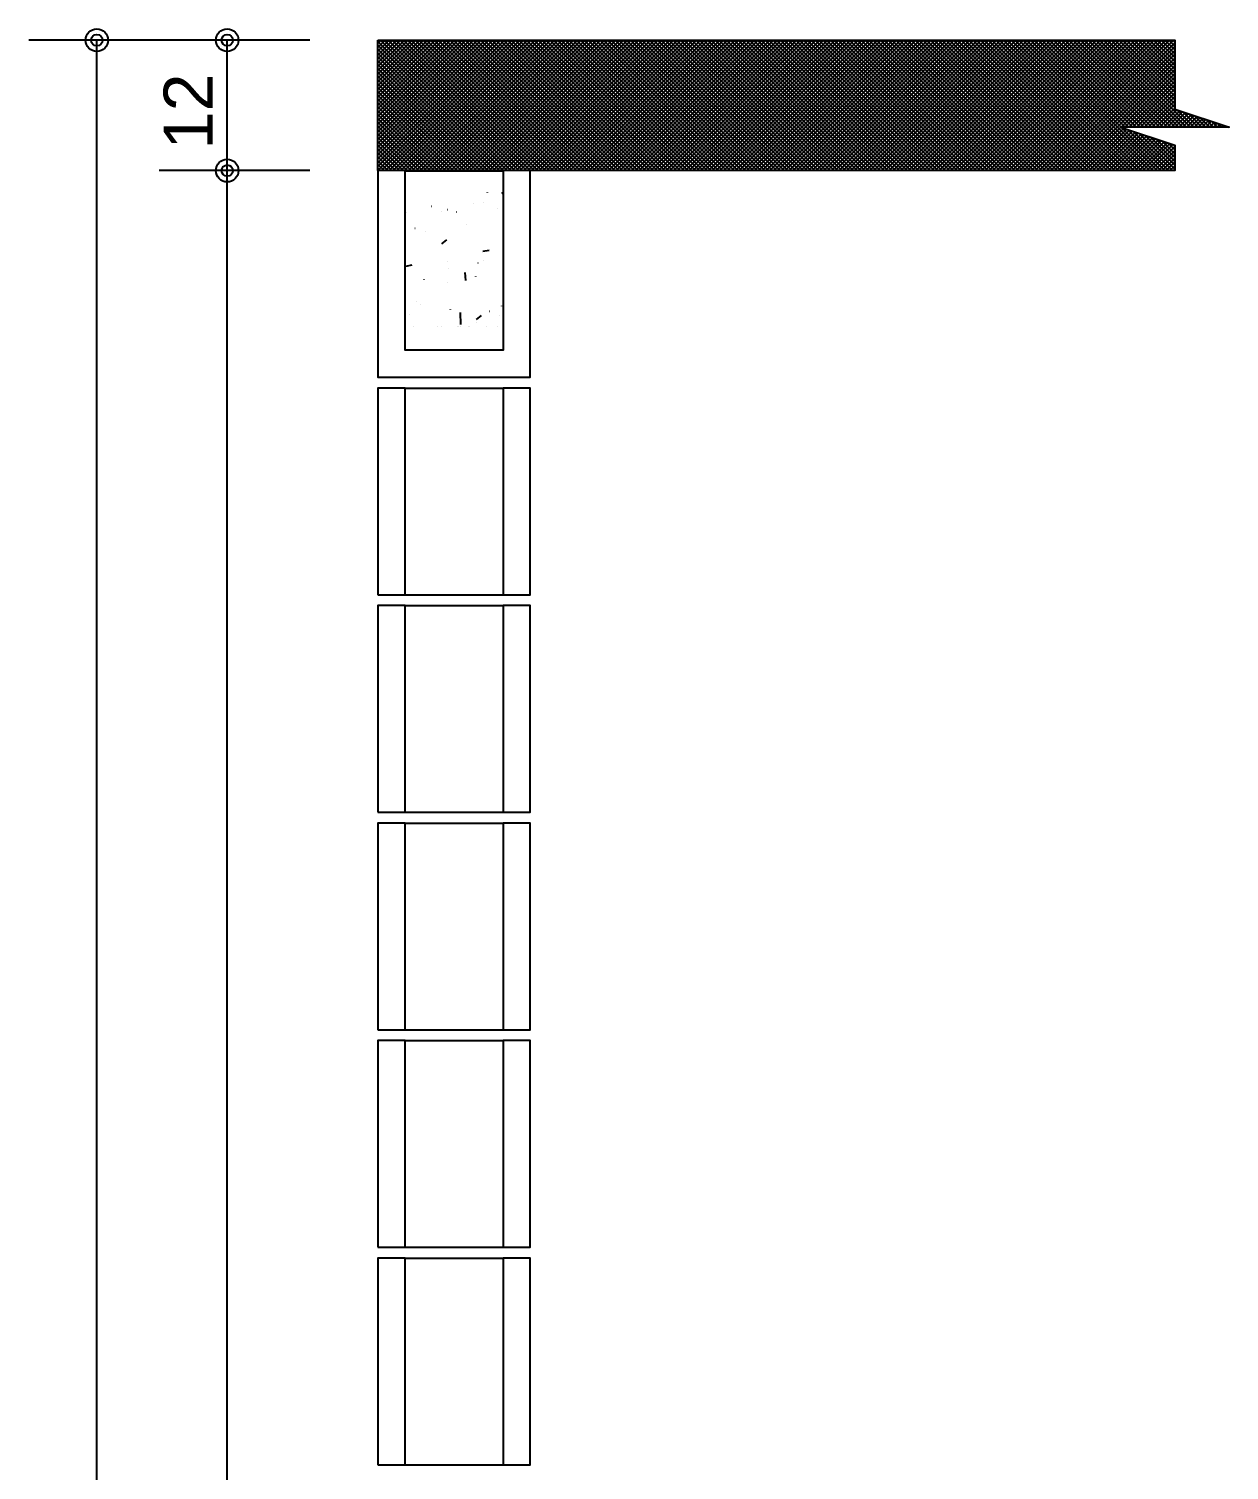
# Model space of a CAD drawing. Extents: x 0 to 119, y 0 to 84.
# Drawn here: x 21.48 to 25.9, y 25.68 to 30.98 of the extents above; entities that cross this region are included whole.
import ezdxf

# ---------------------------------------------------------------- set-up
doc = ezdxf.new("R2010")
doc.units = 0
doc.header["$MEASUREMENT"] = 0
for name, color, linetype in [('10', 252, 'CONTINUOUS'), ('29', 9, 'CONTINUOUS'), ('32', 250, 'CONTINUOUS'), ('6', 178, 'CONTINUOUS')]:
    doc.layers.add(name, color=color, linetype=linetype)
doc.styles.add('TQS_ARIAL', font='arial.ttf')

msp = doc.modelspace()

# ---------------------------------------------------------------- linework, layer by layer
at = {"layer": '10', "color": 252, "linetype": 'Continuous'}
for p, q in [((22.865137, 30.457477), (23.225137, 30.457477)), ((22.865137, 30.457477), (23.225137, 30.457477)), ((22.865137, 30.456399), (23.225137, 30.456399)), ((22.865137, 30.456399), (23.225137, 30.456399)), ((22.865137, 30.456399), (23.225137, 30.456399)), ((22.865137, 29.657477), (23.225137, 29.657477)), ((22.865137, 28.897477), (23.225137, 28.897477)), ((22.865137, 28.857477), (23.225137, 28.857477)), ((22.865137, 28.097477), (23.225137, 28.097477)), ((22.865137, 28.057477), (23.225137, 28.057477)), ((22.865137, 27.297477), (23.225137, 27.297477)), ((22.865137, 27.257477), (23.225137, 27.257477)), ((22.865137, 26.497477), (23.225137, 26.497477)), ((22.865137, 26.457477), (23.225137, 26.457477)), ((22.865137, 25.697477), (23.225137, 25.697477))]:
    msp.add_line(p, q, dxfattribs=at)
for points in [[(22.865137, 30.457477), (22.765137, 30.457477), (22.765137, 29.697477), (23.325137, 29.697477), (23.325137, 30.457477), (23.225137, 30.457477), (23.225137, 29.797477), (22.865137, 29.797477), (22.865137, 30.457477)], [(22.765137, 28.897477), (22.865137, 28.897477), (22.865137, 29.657477), (22.765137, 29.657477), (22.765137, 28.897477)], [(23.225137, 28.897477), (23.325137, 28.897477), (23.325137, 29.657477), (23.225137, 29.657477), (23.225137, 28.897477)], [(22.765137, 28.097477), (22.865137, 28.097477), (22.865137, 28.857477), (22.765137, 28.857477), (22.765137, 28.097477)], [(23.225137, 28.097477), (23.325137, 28.097477), (23.325137, 28.857477), (23.225137, 28.857477), (23.225137, 28.097477)], [(22.765137, 27.297477), (22.865137, 27.297477), (22.865137, 28.057477), (22.765137, 28.057477), (22.765137, 27.297477)], [(23.225137, 27.297477), (23.325137, 27.297477), (23.325137, 28.057477), (23.225137, 28.057477), (23.225137, 27.297477)], [(22.765137, 26.497477), (22.865137, 26.497477), (22.865137, 27.257477), (22.765137, 27.257477), (22.765137, 26.497477)], [(23.225137, 26.497477), (23.325137, 26.497477), (23.325137, 27.257477), (23.225137, 27.257477), (23.225137, 26.497477)], [(22.765137, 25.697477), (22.865137, 25.697477), (22.865137, 26.457477), (22.765137, 26.457477), (22.765137, 25.697477)], [(23.225137, 25.697477), (23.325137, 25.697477), (23.325137, 26.457477), (23.225137, 26.457477), (23.225137, 25.697477)]]:
    msp.add_lwpolyline(points, dxfattribs=at)
at = {"layer": '29', "color": 9, "linetype": 'Continuous'}
for p, q in [((22.765137, 30.457477), (23.244156, 30.937477)), ((22.765137, 30.472601), (23.230014, 30.937477)), ((22.765137, 30.486743), (23.215871, 30.937477)), ((22.765137, 30.500886), (23.201729, 30.937477)), ((22.765137, 30.515028), (23.187587, 30.937477)), ((22.765137, 30.52917), (23.173445, 30.937477)), ((22.765137, 30.543312), (23.159303, 30.937477)), ((22.765137, 30.557454), (23.145161, 30.937477)), ((22.765137, 30.571596), (23.131019, 30.937477)), ((22.765137, 30.585738), (23.116876, 30.937477)), ((22.765137, 30.599881), (23.102734, 30.937477)), ((22.765137, 30.614023), (23.088592, 30.937477)), ((22.765137, 30.628165), (23.07445, 30.937477)), ((22.765137, 30.642307), (23.060308, 30.937477)), ((22.765137, 30.656449), (23.046166, 30.937477)), ((22.765137, 30.670591), (23.032024, 30.937477)), ((22.765137, 30.684733), (23.017882, 30.937477)), ((22.765137, 30.698876), (23.003739, 30.937477)), ((22.765137, 30.713018), (22.989597, 30.937477)), ((22.765137, 30.72716), (22.975455, 30.937477)), ((22.765137, 30.741302), (22.961313, 30.937477)), ((22.765137, 30.755444), (22.947171, 30.937477)), ((22.765137, 30.769586), (22.933029, 30.937477)), ((22.765137, 30.783728), (22.918887, 30.937477)), ((22.765137, 30.79787), (22.904744, 30.937477)), ((22.765137, 30.812013), (22.890602, 30.937477)), ((22.765137, 30.826155), (22.87646, 30.937477)), ((22.765137, 30.840297), (22.862318, 30.937477)), ((22.765137, 30.854439), (22.848176, 30.937477)), ((22.765137, 30.868581), (22.834034, 30.937477)), ((22.765137, 30.882723), (22.819892, 30.937477)), ((22.765137, 30.896865), (22.80575, 30.937477)), ((22.765137, 30.911008), (22.791607, 30.937477)), ((22.765137, 30.92515), (22.777465, 30.937477)), ((22.765137, 30.932552), (23.240211, 30.457477)), ((22.765137, 30.918409), (23.226069, 30.457477)), ((22.774354, 30.937477), (23.254354, 30.457477)), ((22.778298, 30.457477), (23.258298, 30.937477)), ((22.788496, 30.937477), (23.268496, 30.457477)), ((22.79244, 30.457477), (23.27244, 30.937477)), ((22.802638, 30.937477), (23.282638, 30.457477)), ((22.806582, 30.457477), (23.286582, 30.937477)), ((22.81678, 30.937477), (23.29678, 30.457477)), ((22.820724, 30.457477), (23.300724, 30.937477)), ((22.830922, 30.937477), (23.310922, 30.457477)), ((22.834866, 30.457477), (23.314866, 30.937477)), ((22.845064, 30.937477), (23.325064, 30.457477)), ((22.849009, 30.457477), (23.329009, 30.937477)), ((22.859206, 30.937477), (23.339206, 30.457477)), ((22.863151, 30.457477), (23.343151, 30.937477)), ((22.873349, 30.937477), (23.353349, 30.457477)), ((22.877293, 30.457477), (23.357293, 30.937477)), ((22.887491, 30.937477), (23.367491, 30.457477)), ((22.891435, 30.457477), (23.371435, 30.937477)), ((22.901633, 30.937477), (23.381633, 30.457477)), ((22.905577, 30.457477), (23.385577, 30.937477)), ((22.915775, 30.937477), (23.395775, 30.457477)), ((22.919719, 30.457477), (23.399719, 30.937477)), ((22.929917, 30.937477), (23.409917, 30.457477)), ((22.933861, 30.457477), (23.413861, 30.937477)), ((22.944059, 30.937477), (23.424059, 30.457477)), ((22.948003, 30.457477), (23.428003, 30.937477)), ((22.958201, 30.937477), (23.438201, 30.457477)), ((22.962146, 30.457477), (23.442146, 30.937477)), ((22.972344, 30.937477), (23.452344, 30.457477)), ((22.976288, 30.457477), (23.456288, 30.937477)), ((22.986486, 30.937477), (23.466486, 30.457477)), ((22.99043, 30.457477), (23.47043, 30.937477)), ((23.000628, 30.937477), (23.480628, 30.457477)), ((23.004572, 30.457477), (23.484572, 30.937477)), ((23.01477, 30.937477), (23.49477, 30.457477)), ((23.018714, 30.457477), (23.498714, 30.937477)), ((23.028912, 30.937477), (23.508912, 30.457477)), ((23.032856, 30.457477), (23.512856, 30.937477)), ((23.043054, 30.937477), (23.523054, 30.457477)), ((23.046998, 30.457477), (23.526998, 30.937477)), ((23.057196, 30.937477), (23.537196, 30.457477)), ((23.061141, 30.457477), (23.541141, 30.937477)), ((23.071338, 30.937477), (23.551338, 30.457477)), ((23.075283, 30.457477), (23.555283, 30.937477)), ((23.085481, 30.937477), (23.565481, 30.457477)), ((23.089425, 30.457477), (23.569425, 30.937477)), ((23.099623, 30.937477), (23.579623, 30.457477)), ((23.103567, 30.457477), (23.583567, 30.937477)), ((23.113765, 30.937477), (23.593765, 30.457477)), ((23.117709, 30.457477), (23.597709, 30.937477)), ((23.127907, 30.937477), (23.607907, 30.457477)), ((23.131851, 30.457477), (23.611851, 30.937477)), ((23.142049, 30.937477), (23.622049, 30.457477)), ((23.145993, 30.457477), (23.625993, 30.937477)), ((23.156191, 30.937477), (23.636191, 30.457477)), ((23.160136, 30.457477), (23.640136, 30.937477)), ((23.170333, 30.937477), (23.650333, 30.457477)), ((23.174278, 30.457477), (23.654278, 30.937477)), ((23.184476, 30.937477), (23.664476, 30.457477)), ((23.18842, 30.457477), (23.66842, 30.937477)), ((23.198618, 30.937477), (23.678618, 30.457477)), ((23.202562, 30.457477), (23.682562, 30.937477)), ((23.21276, 30.937477), (23.69276, 30.457477)), ((23.216704, 30.457477), (23.696704, 30.937477)), ((23.226902, 30.937477), (23.706902, 30.457477)), ((23.230846, 30.457477), (23.710846, 30.937477)), ((23.241044, 30.937477), (23.721044, 30.457477)), ((23.244988, 30.457477), (23.724988, 30.937477)), ((23.255186, 30.937477), (23.735186, 30.457477)), ((23.25913, 30.457477), (23.73913, 30.937477)), ((23.269328, 30.937477), (23.749328, 30.457477)), ((23.273273, 30.457477), (23.753273, 30.937477)), ((23.28347, 30.937477), (23.76347, 30.457477)), ((23.287415, 30.457477), (23.767415, 30.937477)), ((23.297613, 30.937477), (23.777613, 30.457477)), ((23.301557, 30.457477), (23.781557, 30.937477)), ((23.311755, 30.937477), (23.791755, 30.457477)), ((23.315699, 30.457477), (23.795699, 30.937477)), ((23.325897, 30.937477), (23.805897, 30.457477)), ((23.329841, 30.457477), (23.809841, 30.937477)), ((23.340039, 30.937477), (23.820039, 30.457477)), ((23.343983, 30.457477), (23.823983, 30.937477)), ((23.354181, 30.937477), (23.834181, 30.457477)), ((23.358125, 30.457477), (23.838125, 30.937477)), ((23.368323, 30.937477), (23.848323, 30.457477)), ((23.372268, 30.457477), (23.852268, 30.937477)), ((23.382465, 30.937477), (23.862465, 30.457477)), ((23.38641, 30.457477), (23.86641, 30.937477)), ((23.396608, 30.937477), (23.876608, 30.457477)), ((23.400552, 30.457477), (23.880552, 30.937477)), ((23.41075, 30.937477), (23.89075, 30.457477)), ((23.414694, 30.457477), (23.894694, 30.937477)), ((23.424892, 30.937477), (23.904892, 30.457477)), ((23.428836, 30.457477), (23.908836, 30.937477)), ((23.439034, 30.937477), (23.919034, 30.457477)), ((23.442978, 30.457477), (23.922978, 30.937477)), ((23.453176, 30.937477), (23.933176, 30.457477)), ((23.45712, 30.457477), (23.93712, 30.937477)), ((23.467318, 30.937477), (23.947318, 30.457477)), ((23.471262, 30.457477), (23.951262, 30.937477)), ((23.48146, 30.937477), (23.96146, 30.457477)), ((23.485405, 30.457477), (23.965405, 30.937477)), ((23.495603, 30.937477), (23.975603, 30.457477)), ((23.499547, 30.457477), (23.979547, 30.937477)), ((23.509745, 30.937477), (23.989745, 30.457477)), ((23.513689, 30.457477), (23.993689, 30.937477)), ((23.523887, 30.937477), (24.003887, 30.457477)), ((23.527831, 30.457477), (24.007831, 30.937477)), ((23.538029, 30.937477), (24.018029, 30.457477)), ((23.541973, 30.457477), (24.021973, 30.937477)), ((23.552171, 30.937477), (24.032171, 30.457477)), ((23.556115, 30.457477), (24.036115, 30.937477)), ((23.566313, 30.937477), (24.046313, 30.457477)), ((23.570257, 30.457477), (24.050257, 30.937477)), ((23.580455, 30.937477), (24.060455, 30.457477)), ((23.5844, 30.457477), (24.0644, 30.937477)), ((23.594597, 30.937477), (24.074597, 30.457477)), ((23.598542, 30.457477), (24.078542, 30.937477)), ((23.60874, 30.937477), (24.08874, 30.457477)), ((23.612684, 30.457477), (24.092684, 30.937477)), ((23.622882, 30.937477), (24.102882, 30.457477)), ((23.626826, 30.457477), (24.106826, 30.937477)), ((23.637024, 30.937477), (24.117024, 30.457477)), ((23.640968, 30.457477), (24.120968, 30.937477)), ((23.651166, 30.937477), (24.131166, 30.457477)), ((23.65511, 30.457477), (24.13511, 30.937477)), ((23.665308, 30.937477), (24.145308, 30.457477)), ((23.669252, 30.457477), (24.149252, 30.937477)), ((23.67945, 30.937477), (24.15945, 30.457477)), ((23.683395, 30.457477), (24.163395, 30.937477)), ((23.693592, 30.937477), (24.173592, 30.457477)), ((23.697537, 30.457477), (24.177537, 30.937477)), ((23.707735, 30.937477), (24.187735, 30.457477)), ((23.711679, 30.457477), (24.191679, 30.937477)), ((23.721877, 30.937477), (24.201877, 30.457477)), ((23.725821, 30.457477), (24.205821, 30.937477)), ((23.736019, 30.937477), (24.216019, 30.457477)), ((23.739963, 30.457477), (24.219963, 30.937477)), ((23.750161, 30.937477), (24.230161, 30.457477)), ((23.754105, 30.457477), (24.234105, 30.937477)), ((23.764303, 30.937477), (24.244303, 30.457477)), ((23.768247, 30.457477), (24.248247, 30.937477)), ((23.778445, 30.937477), (24.258445, 30.457477)), ((23.782389, 30.457477), (24.262389, 30.937477)), ((23.792587, 30.937477), (24.272587, 30.457477)), ((23.796532, 30.457477), (24.276532, 30.937477)), ((23.80673, 30.937477), (24.28673, 30.457477)), ((23.810674, 30.457477), (24.290674, 30.937477)), ((23.820872, 30.937477), (24.300872, 30.457477)), ((23.824816, 30.457477), (24.304816, 30.937477)), ((23.835014, 30.937477), (24.315014, 30.457477)), ((23.838958, 30.457477), (24.318958, 30.937477)), ((23.849156, 30.937477), (24.329156, 30.457477)), ((23.8531, 30.457477), (24.3331, 30.937477)), ((23.863298, 30.937477), (24.343298, 30.457477)), ((23.867242, 30.457477), (24.347242, 30.937477)), ((23.87744, 30.937477), (24.35744, 30.457477)), ((23.881384, 30.457477), (24.361384, 30.937477)), ((23.891582, 30.937477), (24.371582, 30.457477)), ((23.895527, 30.457477), (24.375527, 30.937477)), ((23.905724, 30.937477), (24.385724, 30.457477)), ((23.909669, 30.457477), (24.389669, 30.937477)), ((23.919867, 30.937477), (24.399867, 30.457477)), ((23.923811, 30.457477), (24.403811, 30.937477)), ((23.934009, 30.937477), (24.414009, 30.457477)), ((23.937953, 30.457477), (24.417953, 30.937477)), ((23.948151, 30.937477), (24.428151, 30.457477)), ((23.952095, 30.457477), (24.432095, 30.937477)), ((23.962293, 30.937477), (24.442293, 30.457477)), ((23.966237, 30.457477), (24.446237, 30.937477)), ((23.976435, 30.937477), (24.456435, 30.457477)), ((23.980379, 30.457477), (24.460379, 30.937477)), ((23.990577, 30.937477), (24.470577, 30.457477)), ((23.994522, 30.457477), (24.474522, 30.937477)), ((24.004719, 30.937477), (24.484719, 30.457477)), ((24.008664, 30.457477), (24.488664, 30.937477)), ((24.018862, 30.937477), (24.498862, 30.457477)), ((24.022806, 30.457477), (24.502806, 30.937477)), ((24.033004, 30.937477), (24.513004, 30.457477)), ((24.036948, 30.457477), (24.516948, 30.937477)), ((24.047146, 30.937477), (24.527146, 30.457477)), ((24.05109, 30.457477), (24.53109, 30.937477)), ((24.061288, 30.937477), (24.541288, 30.457477)), ((24.065232, 30.457477), (24.545232, 30.937477)), ((24.07543, 30.937477), (24.55543, 30.457477)), ((24.079374, 30.457477), (24.559374, 30.937477)), ((24.089572, 30.937477), (24.569572, 30.457477)), ((24.093516, 30.457477), (24.573516, 30.937477)), ((24.103714, 30.937477), (24.583714, 30.457477)), ((24.107659, 30.457477), (24.587659, 30.937477)), ((24.117856, 30.937477), (24.597856, 30.457477)), ((24.121801, 30.457477), (24.601801, 30.937477)), ((24.131999, 30.937477), (24.611999, 30.457477)), ((24.135943, 30.457477), (24.615943, 30.937477)), ((24.146141, 30.937477), (24.626141, 30.457477)), ((24.150085, 30.457477), (24.630085, 30.937477)), ((24.160283, 30.937477), (24.640283, 30.457477)), ((24.164227, 30.457477), (24.644227, 30.937477)), ((24.174425, 30.937477), (24.654425, 30.457477)), ((24.178369, 30.457477), (24.658369, 30.937477)), ((24.188567, 30.937477), (24.668567, 30.457477)), ((24.192511, 30.457477), (24.672511, 30.937477)), ((24.202709, 30.937477), (24.682709, 30.457477)), ((24.206654, 30.457477), (24.686654, 30.937477)), ((24.216851, 30.937477), (24.696851, 30.457477)), ((24.220796, 30.457477), (24.700796, 30.937477)), ((24.230994, 30.937477), (24.710994, 30.457477)), ((24.234938, 30.457477), (24.714938, 30.937477)), ((24.245136, 30.937477), (24.725136, 30.457477)), ((24.24908, 30.457477), (24.72908, 30.937477)), ((24.259278, 30.937477), (24.739278, 30.457477)), ((24.263222, 30.457477), (24.743222, 30.937477)), ((24.27342, 30.937477), (24.75342, 30.457477)), ((24.277364, 30.457477), (24.757364, 30.937477)), ((24.287562, 30.937477), (24.767562, 30.457477)), ((24.291506, 30.457477), (24.771506, 30.937477)), ((24.301704, 30.937477), (24.781704, 30.457477)), ((24.305648, 30.457477), (24.785648, 30.937477)), ((24.315846, 30.937477), (24.795846, 30.457477)), ((24.319791, 30.457477), (24.799791, 30.937477)), ((24.329989, 30.937477), (24.809989, 30.457477)), ((24.333933, 30.457477), (24.813933, 30.937477)), ((24.344131, 30.937477), (24.824131, 30.457477)), ((24.348075, 30.457477), (24.828075, 30.937477)), ((24.358273, 30.937477), (24.838273, 30.457477)), ((24.362217, 30.457477), (24.842217, 30.937477)), ((24.372415, 30.937477), (24.852415, 30.457477)), ((24.376359, 30.457477), (24.856359, 30.937477)), ((24.386557, 30.937477), (24.866557, 30.457477)), ((24.390501, 30.457477), (24.870501, 30.937477)), ((24.400699, 30.937477), (24.880699, 30.457477)), ((24.404643, 30.457477), (24.884643, 30.937477)), ((24.414841, 30.937477), (24.894841, 30.457477)), ((24.418786, 30.457477), (24.898786, 30.937477)), ((24.428983, 30.937477), (24.908983, 30.457477)), ((24.432928, 30.457477), (24.912928, 30.937477)), ((24.443126, 30.937477), (24.923126, 30.457477)), ((24.44707, 30.457477), (24.92707, 30.937477)), ((24.457268, 30.937477), (24.937268, 30.457477)), ((24.461212, 30.457477), (24.941212, 30.937477)), ((24.47141, 30.937477), (24.95141, 30.457477)), ((24.475354, 30.457477), (24.955354, 30.937477)), ((24.485552, 30.937477), (24.965552, 30.457477)), ((24.489496, 30.457477), (24.969496, 30.937477)), ((24.499694, 30.937477), (24.979694, 30.457477)), ((24.503638, 30.457477), (24.983638, 30.937477)), ((24.513836, 30.937477), (24.993836, 30.457477)), ((24.517781, 30.457477), (24.997781, 30.937477)), ((24.527978, 30.937477), (25.007978, 30.457477)), ((24.531923, 30.457477), (25.011923, 30.937477)), ((24.542121, 30.937477), (25.022121, 30.457477)), ((24.546065, 30.457477), (25.026065, 30.937477)), ((24.556263, 30.937477), (25.036263, 30.457477)), ((24.560207, 30.457477), (25.040207, 30.937477)), ((24.570405, 30.937477), (25.050405, 30.457477)), ((24.574349, 30.457477), (25.054349, 30.937477)), ((24.584547, 30.937477), (25.064547, 30.457477)), ((24.588491, 30.457477), (25.068491, 30.937477)), ((24.598689, 30.937477), (25.078689, 30.457477)), ((24.602633, 30.457477), (25.082633, 30.937477)), ((24.612831, 30.937477), (25.092831, 30.457477)), ((24.616775, 30.457477), (25.096775, 30.937477)), ((24.626973, 30.937477), (25.106973, 30.457477)), ((24.630918, 30.457477), (25.110918, 30.937477)), ((24.641116, 30.937477), (25.121116, 30.457477)), ((24.64506, 30.457477), (25.12506, 30.937477)), ((24.655258, 30.937477), (25.135258, 30.457477)), ((24.659202, 30.457477), (25.139202, 30.937477)), ((24.6694, 30.937477), (25.1494, 30.457477)), ((24.673344, 30.457477), (25.153344, 30.937477)), ((24.683542, 30.937477), (25.163542, 30.457477)), ((24.687486, 30.457477), (25.167486, 30.937477)), ((24.697684, 30.937477), (25.177684, 30.457477)), ((24.701628, 30.457477), (25.181628, 30.937477)), ((24.711826, 30.937477), (25.191826, 30.457477)), ((24.71577, 30.457477), (25.19577, 30.937477)), ((24.725968, 30.937477), (25.205968, 30.457477)), ((24.729913, 30.457477), (25.209913, 30.937477)), ((24.74011, 30.937477), (25.22011, 30.457477)), ((24.744055, 30.457477), (25.224055, 30.937477)), ((24.754253, 30.937477), (25.234253, 30.457477)), ((24.758197, 30.457477), (25.238197, 30.937477)), ((24.768395, 30.937477), (25.248395, 30.457477)), ((24.772339, 30.457477), (25.252339, 30.937477)), ((24.782537, 30.937477), (25.262537, 30.457477)), ((24.786481, 30.457477), (25.266481, 30.937477)), ((24.796679, 30.937477), (25.276679, 30.457477)), ((24.800623, 30.457477), (25.280623, 30.937477)), ((24.810821, 30.937477), (25.290821, 30.457477)), ((24.814765, 30.457477), (25.294765, 30.937477)), ((24.824963, 30.937477), (25.304963, 30.457477)), ((24.828908, 30.457477), (25.308908, 30.937477)), ((24.839105, 30.937477), (25.319105, 30.457477)), ((24.84305, 30.457477), (25.32305, 30.937477)), ((24.853248, 30.937477), (25.333248, 30.457477)), ((24.857192, 30.457477), (25.337192, 30.937477)), ((24.86739, 30.937477), (25.34739, 30.457477)), ((24.871334, 30.457477), (25.351334, 30.937477)), ((24.881532, 30.937477), (25.361532, 30.457477)), ((24.885476, 30.457477), (25.365476, 30.937477)), ((24.895674, 30.937477), (25.375674, 30.457477)), ((24.899618, 30.457477), (25.379618, 30.937477)), ((24.909816, 30.937477), (25.389816, 30.457477)), ((24.91376, 30.457477), (25.39376, 30.937477)), ((24.923958, 30.937477), (25.403958, 30.457477)), ((24.927902, 30.457477), (25.407902, 30.937477)), ((24.9381, 30.937477), (25.4181, 30.457477)), ((24.942045, 30.457477), (25.422045, 30.937477)), ((24.952242, 30.937477), (25.432242, 30.457477)), ((24.956187, 30.457477), (25.436187, 30.937477)), ((24.966385, 30.937477), (25.446385, 30.457477)), ((24.970329, 30.457477), (25.450329, 30.937477)), ((24.980527, 30.937477), (25.460527, 30.457477)), ((24.984471, 30.457477), (25.464471, 30.937477)), ((24.994669, 30.937477), (25.474669, 30.457477)), ((24.998613, 30.457477), (25.478613, 30.937477)), ((25.008811, 30.937477), (25.488811, 30.457477)), ((25.012755, 30.457477), (25.492755, 30.937477)), ((25.022953, 30.937477), (25.502953, 30.457477)), ((25.026897, 30.457477), (25.506897, 30.937477)), ((25.037095, 30.937477), (25.517095, 30.457477)), ((25.04104, 30.457477), (25.52104, 30.937477)), ((25.051237, 30.937477), (25.531237, 30.457477)), ((25.055182, 30.457477), (25.535182, 30.937477)), ((25.06538, 30.937477), (25.54538, 30.457477)), ((25.069324, 30.457477), (25.549324, 30.937477)), ((25.079522, 30.937477), (25.559522, 30.457477)), ((25.083466, 30.457477), (25.563466, 30.937477)), ((25.093664, 30.937477), (25.573664, 30.457477)), ((25.097608, 30.457477), (25.577608, 30.937477)), ((25.107806, 30.937477), (25.587806, 30.457477)), ((25.11175, 30.457477), (25.59175, 30.937477)), ((25.121948, 30.937477), (25.601948, 30.457477)), ((25.125892, 30.457477), (25.605892, 30.937477)), ((25.13609, 30.937477), (25.61609, 30.457477)), ((25.140035, 30.457477), (25.620035, 30.937477)), ((25.150232, 30.937477), (25.630232, 30.457477)), ((25.154177, 30.457477), (25.634177, 30.937477)), ((25.164375, 30.937477), (25.644375, 30.457477)), ((25.168319, 30.457477), (25.648319, 30.937477)), ((25.178517, 30.937477), (25.498517, 30.617477)), ((25.182461, 30.457477), (25.662461, 30.937477)), ((25.192659, 30.937477), (25.512659, 30.617477)), ((25.196603, 30.457477), (25.676603, 30.937477)), ((25.206801, 30.937477), (25.526801, 30.617477)), ((25.210745, 30.457477), (25.690745, 30.937477)), ((25.220943, 30.937477), (25.540943, 30.617477)), ((25.224887, 30.457477), (25.695473, 30.928063)), ((25.235085, 30.937477), (25.555085, 30.617477)), ((25.239029, 30.457477), (25.695473, 30.913921)), ((25.249227, 30.937477), (25.569227, 30.617477)), ((25.263369, 30.937477), (25.583369, 30.617477)), ((25.277512, 30.937477), (25.597512, 30.617477)), ((25.291654, 30.937477), (25.611654, 30.617477)), ((25.305796, 30.937477), (25.625796, 30.617477)), ((25.319938, 30.937477), (25.639938, 30.617477)), ((25.33408, 30.937477), (25.65408, 30.617477)), ((25.348222, 30.937477), (25.668222, 30.617477)), ((25.362364, 30.937477), (25.682364, 30.617477)), ((25.376507, 30.937477), (25.696507, 30.617477)), ((25.390649, 30.937477), (25.710649, 30.617477)), ((25.404791, 30.937477), (25.724791, 30.617477)), ((25.418933, 30.937477), (25.738933, 30.617477)), ((25.433075, 30.937477), (25.753075, 30.617477)), ((25.447217, 30.937477), (25.695473, 30.689222)), ((25.461359, 30.937477), (25.695473, 30.703364)), ((25.475502, 30.937477), (25.695473, 30.717506)), ((25.489644, 30.937477), (25.695473, 30.731648)), ((25.503786, 30.937477), (25.695473, 30.74579)), ((25.517928, 30.937477), (25.695473, 30.759932)), ((25.53207, 30.937477), (25.695473, 30.774075)), ((25.546212, 30.937477), (25.695473, 30.788217)), ((25.560354, 30.937477), (25.695473, 30.802359)), ((25.574496, 30.937477), (25.695473, 30.816501)), ((25.588639, 30.937477), (25.695473, 30.830643)), ((25.602781, 30.937477), (25.695473, 30.844785)), ((25.616923, 30.937477), (25.695473, 30.858927)), ((25.631065, 30.937477), (25.695473, 30.87307)), ((25.645207, 30.937477), (25.695473, 30.887212)), ((25.659349, 30.937477), (25.695473, 30.901354)), ((25.673491, 30.937477), (25.695473, 30.915496)), ((25.687634, 30.937477), (25.695473, 30.929638)), ((22.765137, 30.904267), (23.211927, 30.457477)), ((22.765137, 30.890125), (23.197785, 30.457477)), ((22.765137, 30.875983), (23.183643, 30.457477)), ((22.765137, 30.861841), (23.169501, 30.457477)), ((25.253172, 30.457477), (25.695473, 30.899779)), ((25.267314, 30.457477), (25.695473, 30.885637)), ((25.281456, 30.457477), (25.695473, 30.871495)), ((25.295598, 30.457477), (25.695473, 30.857352)), ((22.765137, 30.847699), (23.155359, 30.457477)), ((22.765137, 30.833557), (23.141217, 30.457477)), ((22.765137, 30.819414), (23.127074, 30.457477)), ((22.765137, 30.805272), (23.112932, 30.457477)), ((25.30974, 30.457477), (25.695473, 30.84321)), ((25.323882, 30.457477), (25.695473, 30.829068)), ((25.498024, 30.617477), (25.695473, 30.814926)), ((22.765137, 30.79113), (23.09879, 30.457477)), ((22.765137, 30.776988), (23.084648, 30.457477)), ((22.765137, 30.762846), (23.070506, 30.457477)), ((25.512167, 30.617477), (25.695473, 30.800784)), ((25.526309, 30.617477), (25.695473, 30.786642)), ((25.540451, 30.617477), (25.695473, 30.7725)), ((25.554593, 30.617477), (25.695473, 30.758358)), ((22.765137, 30.748704), (23.056364, 30.457477)), ((22.765137, 30.734562), (23.042222, 30.457477)), ((22.765137, 30.720419), (23.028079, 30.457477)), ((22.765137, 30.706277), (23.013937, 30.457477)), ((25.568735, 30.617477), (25.695473, 30.744215)), ((25.582877, 30.617477), (25.695473, 30.730073)), ((25.597019, 30.617477), (25.695473, 30.715931)), ((25.611161, 30.617477), (25.695473, 30.701789)), ((22.765137, 30.692135), (22.999795, 30.457477)), ((22.765137, 30.677993), (22.985653, 30.457477)), ((22.765137, 30.663851), (22.971511, 30.457477)), ((22.765137, 30.649709), (22.957369, 30.457477)), ((25.625304, 30.617477), (25.695473, 30.687647)), ((25.639446, 30.617477), (25.703452, 30.681484)), ((25.653588, 30.617477), (25.714059, 30.677949)), ((25.66773, 30.617477), (25.724666, 30.674413)), ((25.681872, 30.617477), (25.735272, 30.670878)), ((25.696014, 30.617477), (25.745879, 30.667342)), ((25.70309, 30.681605), (25.767217, 30.617477)), ((25.710156, 30.617477), (25.756485, 30.663806)), ((25.724299, 30.617477), (25.767092, 30.660271)), ((25.724303, 30.674534), (25.781359, 30.617477)), ((25.738441, 30.617477), (25.777699, 30.656735)), ((25.745516, 30.667463), (25.795502, 30.617477)), ((25.752583, 30.617477), (25.788305, 30.6532)), ((25.766725, 30.617477), (25.798912, 30.649664)), ((25.766729, 30.660392), (25.809644, 30.617477)), ((25.780867, 30.617477), (25.809518, 30.646129)), ((25.787942, 30.653321), (25.823786, 30.617477)), ((25.809156, 30.64625), (25.837928, 30.617477)), ((22.765137, 30.635567), (22.943227, 30.457477)), ((22.765137, 30.621425), (22.929084, 30.457477)), ((22.765137, 30.607282), (22.914942, 30.457477)), ((22.765137, 30.59314), (22.9008, 30.457477)), ((25.338024, 30.457477), (25.497387, 30.61684)), ((25.352167, 30.457477), (25.507993, 30.613304)), ((25.366309, 30.457477), (25.5186, 30.609769)), ((25.380451, 30.457477), (25.529206, 30.606233)), ((25.394593, 30.457477), (25.539813, 30.602697)), ((25.408735, 30.457477), (25.55042, 30.599162)), ((25.422877, 30.457477), (25.561026, 30.595626)), ((25.437019, 30.457477), (25.571633, 30.592091)), ((25.500039, 30.615956), (25.658517, 30.457477)), ((25.521252, 30.608885), (25.672659, 30.457477)), ((25.542465, 30.601813), (25.686801, 30.457477)), ((25.563678, 30.594742), (25.695473, 30.462948)), ((25.795009, 30.617477), (25.820125, 30.642593)), ((25.809151, 30.617477), (25.830732, 30.639058)), ((25.823294, 30.617477), (25.841338, 30.635522)), ((25.830369, 30.639179), (25.85207, 30.617477)), ((25.837436, 30.617477), (25.851945, 30.631987)), ((25.851578, 30.617477), (25.862552, 30.628451)), ((25.851582, 30.632108), (25.866212, 30.617477)), ((25.86572, 30.617477), (25.873158, 30.624916)), ((25.872795, 30.625037), (25.880354, 30.617477)), ((25.879862, 30.617477), (25.883765, 30.62138)), ((25.894004, 30.617477), (25.894371, 30.617845)), ((22.765137, 30.578998), (22.886658, 30.457477)), ((22.765137, 30.564856), (22.872516, 30.457477)), ((22.765137, 30.550714), (22.858374, 30.457477)), ((25.451161, 30.457477), (25.582239, 30.588555)), ((25.465304, 30.457477), (25.592846, 30.58502)), ((25.479446, 30.457477), (25.603453, 30.581484)), ((25.493588, 30.457477), (25.614059, 30.577949)), ((25.50773, 30.457477), (25.624666, 30.574413)), ((25.521872, 30.457477), (25.635272, 30.570878)), ((25.536014, 30.457477), (25.645879, 30.567342)), ((25.550156, 30.457477), (25.656485, 30.563807)), ((25.564299, 30.457477), (25.667092, 30.560271)), ((25.578441, 30.457477), (25.677699, 30.556735)), ((25.584891, 30.587671), (25.695473, 30.47709)), ((25.592583, 30.457477), (25.688305, 30.5532)), ((25.606105, 30.5806), (25.695473, 30.491232)), ((25.606725, 30.457477), (25.695473, 30.546225)), ((25.627318, 30.573529), (25.695473, 30.505374)), ((25.648531, 30.566458), (25.695473, 30.519516)), ((25.669744, 30.559387), (25.695473, 30.533658)), ((25.690958, 30.552316), (25.695473, 30.5478)), ((22.765137, 30.536572), (22.844232, 30.457477)), ((22.765137, 30.52243), (22.83009, 30.457477)), ((22.765137, 30.508287), (22.815947, 30.457477)), ((22.765137, 30.494145), (22.801805, 30.457477)), ((25.620867, 30.457477), (25.695473, 30.532083)), ((25.635009, 30.457477), (25.695473, 30.517941)), ((25.649151, 30.457477), (25.695473, 30.503799)), ((25.663294, 30.457477), (25.695473, 30.489657)), ((22.765137, 30.480003), (22.787663, 30.457477)), ((22.765137, 30.465861), (22.773521, 30.457477)), ((25.677436, 30.457477), (25.695473, 30.475515)), ((25.691578, 30.457477), (25.695473, 30.461373)), ((22.96258, 30.32629), (22.962823, 30.326607)), ((23.117742, 30.336581), (23.118132, 30.336667)), ((23.151822, 30.338537), (23.152066, 30.338855)), ((23.167385, 30.376194), (23.167438, 30.376591)), ((23.220882, 30.373018), (23.225788, 30.377135)), ((22.865788, 30.302293), (22.865788, 30.302293)), ((22.865788, 30.302293), (22.865788, 30.302293)), ((22.865788, 30.302293), (22.865788, 30.302293)), ((22.865788, 30.290048), (22.865788, 30.290048)), ((22.865788, 30.280724), (22.865788, 30.280724)), ((22.865788, 30.280724), (22.865788, 30.280724)), ((22.865788, 30.280724), (22.865788, 30.280724)), ((22.868686, 30.30242), (22.869085, 30.302437)), ((22.998562, 30.30809), (22.998962, 30.308107)), ((23.020112, 30.314937), (23.020503, 30.315023)), ((23.0545, 30.305403), (23.054552, 30.3058)), ((23.205565, 30.317128), (23.205964, 30.317145)), ((22.901095, 30.246161), (22.901339, 30.246478)), ((22.941614, 30.234612), (22.941666, 30.235009)), ((23.090337, 30.258409), (23.090581, 30.258726)), ((23.223849, 30.250384), (23.22424, 30.25047)), ((22.865788, 30.200148), (22.865788, 30.200148)), ((22.865788, 30.200148), (22.865788, 30.200148)), ((22.865788, 30.171003), (22.865788, 30.171003)), ((22.865788, 30.171003), (22.865788, 30.171003)), ((22.865788, 30.171003), (22.865788, 30.171003)), ((23.000261, 30.187896), (23.018646, 30.203323)), ((22.865788, 30.114995), (22.865788, 30.114995)), ((22.865788, 30.114995), (22.865788, 30.114995)), ((22.865788, 30.114995), (22.865788, 30.114995)), ((23.021646, 30.1218), (23.022045, 30.121817)), ((23.133344, 30.117626), (23.133396, 30.118022)), ((23.150419, 30.16099), (23.173978, 30.16557)), ((23.151522, 30.12747), (23.151922, 30.127488)), ((22.865788, 30.105664), (22.865788, 30.105664)), ((22.865788, 30.075059), (22.865788, 30.075059)), ((22.865788, 30.061282), (22.865788, 30.061282)), ((22.865788, 30.061282), (22.865788, 30.061282)), ((22.86771, 30.106037), (22.891269, 30.110617)), ((23.0234, 30.096224), (23.023791, 30.096311)), ((23.088346, 30.053492), (23.085731, 30.083378)), ((23.124467, 30.06851), (23.12471, 30.068827)), ((22.935225, 30.056262), (22.935468, 30.05658)), ((23.020458, 30.046835), (23.020511, 30.047231)), ((22.865788, 29.96577), (22.865788, 29.96577)), ((22.907573, 29.976043), (22.907625, 29.97644)), ((22.922533, 29.964142), (22.922924, 29.964228)), ((23.22069, 29.959533), (23.220934, 29.95985)), ((22.865788, 29.951562), (22.865788, 29.951562)), ((22.865788, 29.927696), (22.865788, 29.927696)), ((22.865788, 29.927696), (22.865788, 29.927696)), ((22.880886, 29.928356), (22.881285, 29.928373)), ((23.031448, 29.947285), (23.031692, 29.947603)), ((23.069633, 29.891106), (23.068703, 29.936096)), ((23.127373, 29.909598), (23.145759, 29.925025)), ((23.174606, 29.94118), (23.175006, 29.941197)), ((23.211641, 29.925684), (23.211693, 29.92608)), ((22.895463, 29.884065), (22.895463, 29.884065)), ((22.895463, 29.884065), (22.895463, 29.884065)), ((22.895463, 29.884065), (22.895463, 29.884065)), ((22.982937, 29.884065), (22.982937, 29.884065)), ((22.982937, 29.884065), (22.982937, 29.884065)), ((22.982937, 29.884065), (22.982937, 29.884065)), ((22.999029, 29.884065), (22.999029, 29.884065)), ((22.999029, 29.884065), (22.999029, 29.884065)), ((22.999029, 29.884065), (22.999029, 29.884065)), ((23.056249, 29.884065), (23.056249, 29.884065)), ((23.060008, 29.884065), (23.060008, 29.884065)), ((23.069779, 29.884065), (23.069779, 29.884065)), ((23.096944, 29.884065), (23.096944, 29.884065)), ((23.102595, 29.884065), (23.102595, 29.884065)), ((23.102595, 29.884065), (23.102595, 29.884065)), ((23.102595, 29.884065), (23.102595, 29.884065)), ((23.103169, 29.884065), (23.103169, 29.884065)), ((23.12627, 29.899588), (23.126661, 29.899675)), ((23.162782, 29.884065), (23.162782, 29.884065)), ((23.162782, 29.884065), (23.162782, 29.884065)), ((23.162782, 29.884065), (23.162782, 29.884065)), ((23.206161, 29.884065), (23.206161, 29.884065)), ((23.206161, 29.884065), (23.206161, 29.884065))]:
    msp.add_line(p, q, dxfattribs=at)
msp.add_lwpolyline([(22.765137, 30.937477), (25.695473, 30.937477), (25.695473, 30.684144), (25.895473, 30.617477), (25.495473, 30.617477), (25.695473, 30.550811), (25.695473, 30.457477), (22.765137, 30.457477), (22.765137, 30.937477)], dxfattribs=at)
at = {"layer": '32', "color": 250, "linetype": 'Continuous'}
for p, q in [((22.515137, 30.937477), (21.481162, 30.937477)), ((21.731162, 19.257477), (21.731162, 30.937477)), ((22.515137, 30.937477), (21.960826, 30.937477)), ((22.210826, 30.457477), (22.210826, 30.937477)), ((22.765137, 30.937477), (22.765137, 30.937477)), ((22.765137, 30.937477), (22.765137, 30.937477)), ((22.765137, 30.937477), (22.765137, 30.937477)), ((22.765137, 30.937477), (22.765137, 30.937477)), ((22.515137, 30.457477), (21.960826, 30.457477)), ((22.515137, 30.457477), (21.960826, 30.457477)), ((22.210826, 19.257477), (22.210826, 30.457477)), ((22.765137, 30.457477), (22.765137, 30.457477)), ((22.765137, 30.457477), (22.765137, 30.457477))]:
    msp.add_line(p, q, dxfattribs=at)
for centre, radius in [((21.731162, 30.937477), 0.041625), ((22.210826, 30.937477), 0.041625), ((21.731162, 30.937477), 0.02075), ((22.210826, 30.937477), 0.02075), ((22.210826, 30.457477), 0.041625), ((22.210826, 30.457477), 0.041625), ((22.210826, 30.457477), 0.02075), ((22.210826, 30.457477), 0.02075)]:
    msp.add_circle(centre, radius, dxfattribs=at)
at = {"layer": '6', "color": 178, "linetype": 'Continuous'}
msp.add_lwpolyline([(22.765137, 30.937477), (25.695473, 30.937477), (25.695473, 30.684144), (25.895473, 30.617477), (25.495473, 30.617477), (25.695473, 30.550811), (25.695473, 30.457477), (22.765137, 30.457477), (22.765137, 30.937477)], dxfattribs=at)

# ---------------------------------------------------------------- texts
at = {"layer": '32', "color": 250, "linetype": 'Continuous', "style": 'TQS_ARIAL'}
msp.add_text('12', height=0.18, rotation=90, dxfattribs=at).set_placement((22.156826, 30.535477))

doc.saveas('drawing.dxf')
